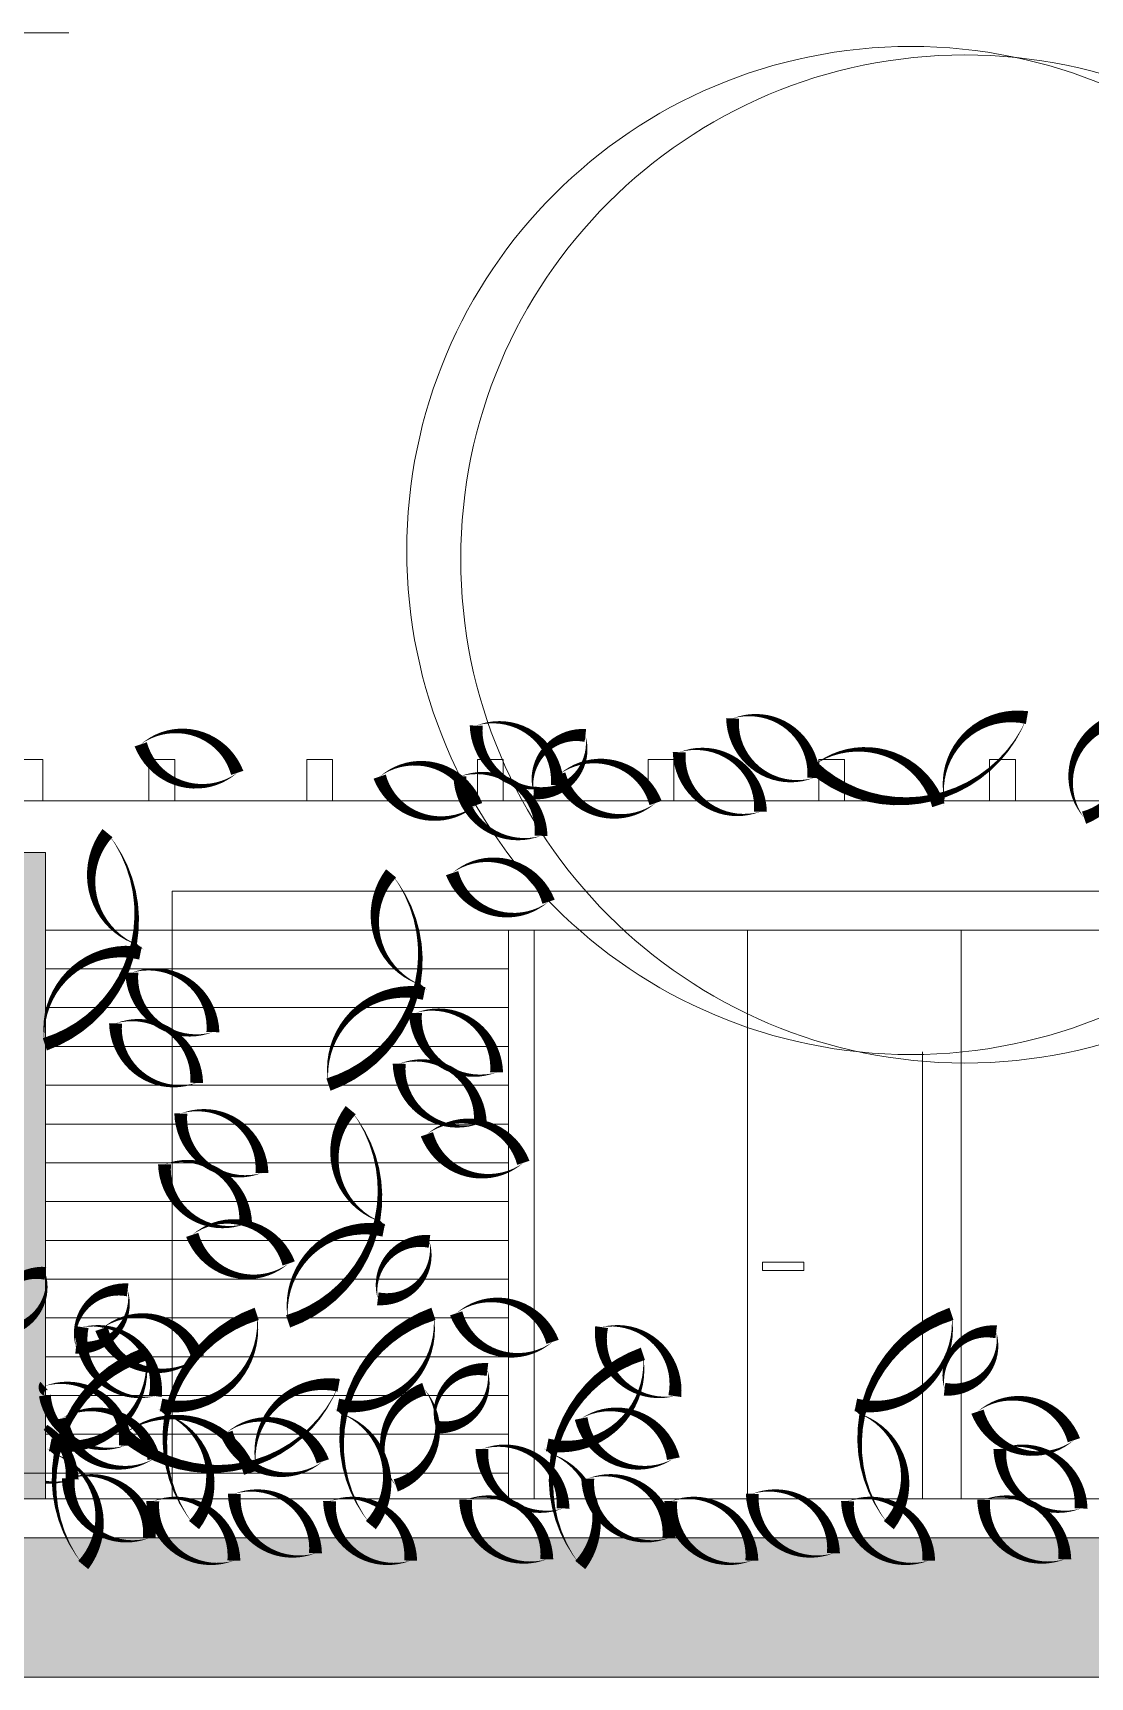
# Model space of a CAD drawing. Header units: metres. Extents: x -686 to 211, y -481 to 125.
# Drawn here: x -620.91 to -616.83, y -342.67 to -336.31 of the extents above; entities that cross this region are included whole.
import ezdxf

# ---------------------------------------------------------------- set-up
doc = ezdxf.new("R2010")
doc.units = ezdxf.units.M
doc.layers.add('FLOATINGWINDOWS', color=2, linetype='Continuous', plot=False)
for name, color, linetype in [('SRAFA', 251, 'Continuous'), ('SRAFY', 3, 'Continuous'), ('srafy sklo', 252, 'Continuous'), ('stávající stromy', 86, 'Continuous'), ('zariz.predmety', 203, 'Continuous'), ('ZDIVO', 1, 'Continuous')]:
    doc.layers.add(name, color=color, linetype=linetype)

msp = doc.modelspace()

# ---------------------------------------------------------------- hatches: boundary and pattern name
at = {"layer": 'SRAFA', "linetype": 'Continuous'}
msp.add_hatch(color=256, dxfattribs=at).paths.add_polyline_path([(-657.7852, -342.1348), (-558.4746, -342.1348), (-558.4746, -342.6739), (-657.7852, -342.6739)])
at = {"layer": 'srafy sklo', "linetype": 'Continuous', "lineweight": 0}
msp.add_hatch(color=256, dxfattribs=at).paths.add_polyline_path([(-620.8646, -339.4848), (-621.0846, -339.4848), (-621.0846, -341.9848), (-620.8646, -341.9848), (-620.8646, -341.5999, -0.016056), (-620.8671, -341.5848, -0.472772), (-620.8691, -341.5485, -0.004975), (-620.8646, -341.5471), (-620.8646, -340.2259, -0.001196), (-620.867, -340.2266, -0.086513), (-620.8646, -340.1196)])

# ---------------------------------------------------------------- linework, layer by layer
at = {"color": 251, "linetype": 'Continuous', "lineweight": 0}
for p, q in [((-619.0746, -339.7848), (-620.8646, -339.7848)), ((-615.5746, -339.7848), (-619.0746, -339.7848)), ((-619.0746, -341.9848), (-619.0746, -339.7848)), ((-618.9746, -341.9848), (-618.9746, -339.7848)), ((-618.1496, -341.9848), (-618.1496, -339.7848)), ((-617.3246, -341.9848), (-617.3246, -339.7848)), ((-619.0746, -339.9348), (-620.8646, -339.9348)), ((-619.0746, -339.9348), (-620.8646, -339.9348)), ((-619.0746, -340.0848), (-620.8646, -340.0848)), ((-619.0746, -340.2348), (-620.8646, -340.2348)), ((-619.0746, -340.3848), (-620.8646, -340.3848)), ((-619.0746, -340.3848), (-620.8646, -340.3848)), ((-619.0746, -340.5348), (-620.8646, -340.5348)), ((-619.0746, -340.6848), (-620.8646, -340.6848)), ((-619.0746, -340.8348), (-620.8646, -340.8348)), ((-619.0746, -340.8348), (-620.8646, -340.8348)), ((-619.0746, -340.9848), (-620.8646, -340.9848)), ((-619.0746, -341.1348), (-620.8646, -341.1348)), ((-619.0746, -341.2848), (-620.8646, -341.2848)), ((-619.0746, -341.2848), (-620.8646, -341.2848)), ((-619.0746, -341.4348), (-620.8646, -341.4348)), ((-619.0746, -341.5848), (-620.8671, -341.5848)), ((-619.0746, -341.7348), (-620.8646, -341.7348)), ((-619.0746, -341.7348), (-620.8646, -341.7348)), ((-619.0746, -341.8848), (-620.8646, -341.8848))]:
    msp.add_line(p, q, dxfattribs=at)
msp.add_lwpolyline([(-618.0917, -341.0685), (-617.9326, -341.0685), (-617.9326, -341.1013), (-618.0917, -341.1013)], close=True, dxfattribs=at)
at = {"layer": 'FLOATINGWINDOWS', "linetype": 'Continuous', "lineweight": 0}
for p, q in [((-620.7746, -336.3148), (-628.5229, -336.3148)), ((-620.7746, -341.8848), (-628.5229, -341.8848))]:
    msp.add_line(p, q, dxfattribs=at)
at = {"layer": 'SRAFA', "linetype": 'Continuous', "lineweight": 0}
msp.add_lwpolyline([(-657.7852, -342.1348), (-558.4746, -342.1348), (-558.4746, -342.6739), (-657.7852, -342.6739)], close=True, dxfattribs=at)
at = {"layer": 'SRAFY', "color": 251, "linetype": 'Continuous', "lineweight": 0}
for p, q in [((-614.4746, -339.2848), (-620.9746, -339.2848)), ((-620.3746, -341.9848), (-620.3746, -339.6348)), ((-615.4746, -339.6348), (-620.3746, -339.6348))]:
    msp.add_line(p, q, dxfattribs=at)
at = {"layer": 'SRAFY', "linetype": 'Continuous', "lineweight": 0}
for p in [(-621.0846, -339.4848), (-620.8646, -341.9848)]:
    msp.add_line(p, (-620.8646, -339.4848), dxfattribs=at)
at = {"layer": 'SRAFY', "color": 251, "linetype": 'Continuous', "lineweight": 0}
for points in [[(-620.9746, -339.1248), (-620.8746, -339.1248), (-620.8746, -339.2848), (-620.9746, -339.2848)], [(-620.9746, -339.1248), (-620.8746, -339.1248), (-620.8746, -339.2848), (-620.9746, -339.2848)], [(-620.9746, -339.1248), (-620.8746, -339.1248), (-620.8746, -339.2848), (-620.9746, -339.2848)], [(-620.4646, -339.1248), (-620.3646, -339.1248), (-620.3646, -339.2848), (-620.4646, -339.2848)], [(-619.8546, -339.1248), (-619.7546, -339.1248), (-619.7546, -339.2848), (-619.8546, -339.2848)], [(-619.1946, -339.1248), (-619.0946, -339.1248), (-619.0946, -339.2848), (-619.1946, -339.2848)], [(-618.5346, -339.1248), (-618.4346, -339.1248), (-618.4346, -339.2848), (-618.5346, -339.2848)], [(-617.8746, -339.1248), (-617.7746, -339.1248), (-617.7746, -339.2848), (-617.8746, -339.2848)], [(-617.2146, -339.1248), (-617.1146, -339.1248), (-617.1146, -339.2848), (-617.2146, -339.2848)]]:
    msp.add_lwpolyline(points, close=True, dxfattribs=at)
at = {"layer": 'stávající stromy', "linetype": 'Continuous', "lineweight": 0}
msp.add_line((-617.4731, -340.2557), (-617.4731, -341.9848), dxfattribs=at)
for points in [[(-620.8646, -341.1121, 0, 0, -0.520567), (-620.8646, -341.1121, 0, 0.05, -0.520567), (-621.0643, -341.3343, 0, 0.05, -0.520567), (-620.8646, -341.1121, 0.05, 0.05, 0)], [(-620.7228, -341.3203, 0, 0, -0.520567), (-620.7228, -341.3203, 0, 0.05, -0.520567), (-620.4397, -341.587, 0, 0.05, -0.520567), (-620.7228, -341.3203, 0.05, 0.05, 0)], [(-620.0479, -341.269, 0, 0, -0.520567), (-620.0479, -341.269, 0, 0.05, -0.520567), (-620.4177, -341.6215, 0, 0.05, -0.520567), (-620.4101, -341.6523, 0, 0.05, -0.520567), (-620.29, -342.086, 0, 0.05, -0.520567), (-620.0479, -341.269, 0.05, 0.05, 0)], [(-619.3644, -341.269, 0, 0, -0.520567), (-619.3644, -341.269, 0, 0.05, -0.520567), (-619.7341, -341.6215, 0, 0.05, -0.520567), (-619.7266, -341.6523, 0, 0.05, -0.520567), (-619.6064, -342.086, 0, 0.05, -0.520567), (-619.3644, -341.269, 0.05, 0.05, 0)], [(-618.7144, -341.3203, 0, 0, -0.520567), (-618.7144, -341.3203, 0, 0.05, -0.520567), (-618.4313, -341.587, 0, 0.05, -0.520567), (-618.7144, -341.3203, 0.05, 0.05, 0)], [(-617.3616, -341.269, 0, 0, -0.520567), (-617.3616, -341.269, 0, 0.05, -0.520567), (-617.7314, -341.6215, 0, 0.05, -0.520567), (-617.7238, -341.6523, 0, 0.05, -0.520567), (-617.6037, -342.086, 0, 0.05, -0.520567), (-617.3616, -341.269, 0.05, 0.05, 0)], [(-617.1886, -341.3383, 0, 0, -0.520567), (-617.1886, -341.3383, 0, 0.05, -0.520567), (-617.3883, -341.5606, 0, 0.05, -0.520567), (-617.1886, -341.3383, 0.05, 0.05, 0)], [(-620.4764, -341.4235, 0, 0, -0.520567), (-620.4764, -341.4235, 0, 0.05, -0.520567), (-620.8461, -341.776, 0, 0.05, -0.520567), (-620.8385, -341.8068, 0, 0.05, -0.520567), (-620.7184, -342.2405, 0, 0.05, -0.520567), (-620.4764, -341.4235, 0.05, 0.05, 0)], [(-618.5547, -341.4235, 0, 0, -0.520567), (-618.5547, -341.4235, 0, 0.05, -0.520567), (-618.9245, -341.776, 0, 0.05, -0.520567), (-618.9169, -341.8068, 0, 0.05, -0.520567), (-618.7968, -342.2405, 0, 0.05, -0.520567), (-618.5547, -341.4235, 0.05, 0.05, 0)], [(-616.8882, -341.7576, 0, 0, -0.520567), (-616.8882, -341.7576, 0, 0.05, -0.520567), (-617.2612, -341.6472, 0, 0.05, -0.520567), (-616.8882, -341.7576, 0.05, 0.05, 0)], [(-620.8019, -341.6736, 0, 0, -0.520567), (-620.8019, -341.6736, 0, 0.05, -0.520567), (-620.4453, -341.8291, 0, 0.05, -0.520567), (-620.8019, -341.6736, 0.05, 0.05, 0)], [(-619.7922, -341.8394, 0, 0, -0.520567), (-619.7922, -341.8394, 0, 0.05, -0.520567), (-620.1651, -341.7289, 0, 0.05, -0.520567), (-619.7922, -341.8394, 0.05, 0.05, 0)], [(-618.7934, -341.6736, 0, 0, -0.520567), (-618.7934, -341.6736, 0, 0.05, -0.520567), (-618.4369, -341.8291, 0, 0.05, -0.520567), (-618.7934, -341.6736, 0.05, 0.05, 0)], [(-618.8633, -342.0216, 0, 0, -0.520567), (-618.8633, -342.0216, 0, 0.05, -0.520567), (-619.177, -341.7917, 0, 0.05, -0.520567), (-618.8633, -342.0216, 0.05, 0.05, 0)], [(-616.8605, -342.0216, 0, 0, -0.520567), (-616.8605, -342.0216, 0, 0.05, -0.520567), (-617.1743, -341.7917, 0, 0.05, -0.520567), (-616.8605, -342.0216, 0.05, 0.05, 0)], [(-620.4626, -342.1359, 0, 0, -0.520567), (-620.4626, -342.1359, 0, 0.05, -0.520567), (-620.7763, -341.9059, 0, 0.05, -0.520567), (-620.4626, -342.1359, 0.05, 0.05, 0)], [(-618.4541, -342.1359, 0, 0, -0.520567), (-618.4541, -342.1359, 0, 0.05, -0.520567), (-618.7679, -341.9059, 0, 0.05, -0.520567), (-618.4541, -342.1359, 0.05, 0.05, 0)], [(-620.136, -342.2233, 0, 0, -0.520567), (-620.136, -342.2233, 0, 0.05, -0.520567), (-620.4498, -341.9933, 0, 0.05, -0.520567), (-620.136, -342.2233, 0.05, 0.05, 0)], [(-619.8205, -342.1948, 0, 0, -0.520567), (-619.8205, -342.1948, 0, 0.05, -0.520567), (-620.1343, -341.9649, 0, 0.05, -0.520567), (-619.8205, -342.1948, 0.05, 0.05, 0)], [(-619.4525, -342.2233, 0, 0, -0.520567), (-619.4525, -342.2233, 0, 0.05, -0.520567), (-619.7662, -341.9933, 0, 0.05, -0.520567), (-619.4525, -342.2233, 0.05, 0.05, 0)], [(-618.9262, -342.2181, 0, 0, -0.520567), (-618.9262, -342.2181, 0, 0.05, -0.520567), (-619.24, -341.9882, 0, 0.05, -0.520567), (-618.9262, -342.2181, 0.05, 0.05, 0)], [(-618.1333, -342.2233, 0, 0, -0.520567), (-618.1333, -342.2233, 0, 0.05, -0.520567), (-618.447, -341.9933, 0, 0.05, -0.520567), (-618.1333, -342.2233, 0.05, 0.05, 0)], [(-617.8178, -342.1948, 0, 0, -0.520567), (-617.8178, -342.1948, 0, 0.05, -0.520567), (-618.1315, -341.9649, 0, 0.05, -0.520567), (-617.8178, -342.1948, 0.05, 0.05, 0)], [(-617.4497, -342.2233, 0, 0, -0.520567), (-617.4497, -342.2233, 0, 0.05, -0.520567), (-617.7635, -341.9933, 0, 0.05, -0.520567), (-617.4497, -342.2233, 0.05, 0.05, 0)], [(-616.9235, -342.2181, 0, 0, -0.520567), (-616.9235, -342.2181, 0, 0.05, -0.520567), (-617.2372, -341.9882, 0, 0.05, -0.520567), (-616.9235, -342.2181, 0.05, 0.05, 0)]]:
    msp.add_lwpolyline(points, format="xyseb", close=True, dxfattribs=at)
for centre in [(-617.5183, -338.3167), (-617.3097, -338.3496)]:
    msp.add_circle(centre, 1.9493, dxfattribs=at)
at = {"layer": 'zariz.predmety', "color": 251, "linetype": 'Continuous', "ltscale": 0.001}
for points in [[(-618.2079, -338.9662, 0, 0, -0.520567), (-618.2079, -338.9662, 0, 0.05, -0.520567), (-617.8942, -339.1961, 0, 0.05, -0.520567), (-618.2079, -338.9662, 0.05, 0.05, 0)], [(-617.9004, -339.1518, 0, 0, -0.520567), (-617.9004, -339.1518, 0, 0.05, -0.520567), (-617.4121, -339.3016, 0, 0.05, -0.520567), (-617.389, -339.28, 0, 0.05, -0.520567), (-617.0696, -338.9629, 0, 0.05, -0.520567), (-617.9004, -339.1518, 0.05, 0.05, 0)], [(-620.4962, -339.0663, 0, 0, -0.520567), (-620.4962, -339.0663, 0, 0.05, -0.520567), (-620.1232, -339.1767, 0, 0.05, -0.520567), (-620.4962, -339.0663, 0.05, 0.05, 0)], [(-619.1992, -338.9938, 0, 0, -0.520567), (-619.1992, -338.9938, 0, 0.05, -0.520567), (-618.8855, -339.2237, 0, 0.05, -0.520567), (-619.1992, -338.9938, 0.05, 0.05, 0)], [(-616.849, -339.3502, 0, 0, -0.520567), (-616.849, -339.3502, 0, 0.05, -0.520567), (-616.7385, -338.9773, 0, 0.05, -0.520567), (-616.849, -339.3502, 0.05, 0.05, 0)], [(-618.9767, -339.2542, 0, 0, -0.520567), (-618.9767, -339.2542, 0, 0.05, -0.520567), (-618.777, -339.0319, 0, 0.05, -0.520567), (-618.9767, -339.2542, 0.05, 0.05, 0)], [(-618.4141, -339.0968, 0, 0, -0.520567), (-618.4141, -339.0968, 0, 0.05, -0.520567), (-618.1003, -339.3267, 0, 0.05, -0.520567), (-618.4141, -339.0968, 0.05, 0.05, 0)], [(-619.5725, -339.1913, 0, 0, -0.520567), (-619.5725, -339.1913, 0, 0.05, -0.520567), (-619.1995, -339.3017, 0, 0.05, -0.520567), (-619.5725, -339.1913, 0.05, 0.05, 0)], [(-618.8783, -339.1828, 0, 0, -0.520567), (-618.8783, -339.1828, 0, 0.05, -0.520567), (-618.5054, -339.2933, 0, 0.05, -0.520567), (-618.8783, -339.1828, 0.05, 0.05, 0)], [(-619.2622, -339.1902, 0, 0, -0.520567), (-619.2622, -339.1902, 0, 0.05, -0.520567), (-618.9484, -339.4202, 0, 0.05, -0.520567), (-619.2622, -339.1902, 0.05, 0.05, 0)], [(-620.867, -340.2266, 0, 0, -0.520567), (-620.867, -340.2266, 0, 0.05, -0.520567), (-620.4972, -339.8742, 0, 0.05, -0.520567), (-620.5048, -339.8434, 0, 0.05, -0.520567), (-620.6249, -339.4097, 0, 0.05, -0.520567), (-620.867, -340.2266, 0.05, 0.05, 0)], [(-619.2923, -339.5646, 0, 0, -0.520567), (-619.2923, -339.5646, 0, 0.05, -0.520567), (-618.9194, -339.6751, 0, 0.05, -0.520567), (-619.2923, -339.5646, 0.05, 0.05, 0)], [(-619.7703, -340.3824, 0, 0, -0.520567), (-619.7703, -340.3824, 0, 0.05, -0.520567), (-619.4005, -340.0299, 0, 0.05, -0.520567), (-619.4081, -339.9992, 0, 0.05, -0.520567), (-619.5282, -339.5654, 0, 0.05, -0.520567), (-619.7703, -340.3824, 0.05, 0.05, 0)], [(-620.5308, -339.9494, 0, 0, -0.520567), (-620.5308, -339.9494, 0, 0.05, -0.520567), (-620.2171, -340.1793, 0, 0.05, -0.520567), (-620.5308, -339.9494, 0.05, 0.05, 0)], [(-619.4341, -340.1051, 0, 0, -0.520567), (-619.4341, -340.1051, 0, 0.05, -0.520567), (-619.1203, -340.335, 0, 0.05, -0.520567), (-619.4341, -340.1051, 0.05, 0.05, 0)], [(-620.5937, -340.1458, 0, 0, -0.520567), (-620.5937, -340.1458, 0, 0.05, -0.520567), (-620.28, -340.3758, 0, 0.05, -0.520567), (-620.5937, -340.1458, 0.05, 0.05, 0)], [(-619.497, -340.3016, 0, 0, -0.520567), (-619.497, -340.3016, 0, 0.05, -0.520567), (-619.1833, -340.5315, 0, 0.05, -0.520567), (-619.497, -340.3016, 0.05, 0.05, 0)], [(-620.3414, -340.4942, 0, 0, -0.520567), (-620.3414, -340.4942, 0, 0.05, -0.520567), (-620.0276, -340.7241, 0, 0.05, -0.520567), (-620.3414, -340.4942, 0.05, 0.05, 0)], [(-619.9264, -341.2981, 0, 0, -0.520567), (-619.9264, -341.2981, 0, 0.05, -0.520567), (-619.5567, -340.9456, 0, 0.05, -0.520567), (-619.5642, -340.9148, 0, 0.05, -0.520567), (-619.6844, -340.4811, 0, 0.05, -0.520567), (-619.9264, -341.2981, 0.05, 0.05, 0)], [(-619.3898, -340.5744, 0, 0, -0.520567), (-619.3898, -340.5744, 0, 0.05, -0.520567), (-619.0168, -340.6849, 0, 0.05, -0.520567), (-619.3898, -340.5744, 0.05, 0.05, 0)], [(-620.4043, -340.6907, 0, 0, -0.520567), (-620.4043, -340.6907, 0, 0.05, -0.520567), (-620.0906, -340.9206, 0, 0.05, -0.520567), (-620.4043, -340.6907, 0.05, 0.05, 0)], [(-620.2971, -340.9635, 0, 0, -0.520567), (-620.2971, -340.9635, 0, 0.05, -0.520567), (-619.9241, -341.074, 0, 0.05, -0.520567), (-620.2971, -340.9635, 0.05, 0.05, 0)], [(-619.5795, -341.2108, 0, 0, -0.520567), (-619.5795, -341.2108, 0, 0.05, -0.520567), (-619.3798, -340.9885, 0, 0.05, -0.520567), (-619.5795, -341.2108, 0.05, 0.05, 0)], [(-620.7465, -341.3986, 0, 0, -0.520567), (-620.7465, -341.3986, 0, 0.05, -0.520567), (-620.5468, -341.1763, 0, 0.05, -0.520567), (-620.7465, -341.3986, 0.05, 0.05, 0)], [(-619.2767, -341.267, 0, 0, -0.520567), (-619.2767, -341.267, 0, 0.05, -0.520567), (-618.9037, -341.3774, 0, 0.05, -0.520567), (-619.2767, -341.267, 0.05, 0.05, 0)], [(-620.6482, -341.3272, 0, 0, -0.520567), (-620.6482, -341.3272, 0, 0.05, -0.520567), (-620.2752, -341.4376, 0, 0.05, -0.520567), (-620.6482, -341.3272, 0.05, 0.05, 0)], [(-619.3554, -341.7065, 0, 0, -0.520567), (-619.3554, -341.7065, 0, 0.05, -0.520567), (-619.1556, -341.4842, 0, 0.05, -0.520567), (-619.3554, -341.7065, 0.05, 0.05, 0)], [(-620.8691, -341.5485, 0, 0, 0), (-620.8691, -341.5485, 0, 0.05, -0.520567), (-620.5554, -341.7785, 0, 0.046, -0.472772), (-620.8671, -341.5848, 0, 0.046, -0.472772)], [(-620.5616, -341.7342, 0, 0, -0.520567), (-620.5616, -341.7342, 0, 0.05, -0.520567), (-620.0733, -341.884, 0, 0.05, -0.520567), (-620.0502, -341.8623, 0, 0.05, -0.520567), (-619.7308, -341.5452, 0, 0.05, -0.520567), (-620.5616, -341.7342, 0.05, 0.05, 0)], [(-619.5102, -341.9326, 0, 0, -0.520567), (-619.5102, -341.9326, 0, 0.05, -0.520567), (-619.3998, -341.5596, 0, 0.05, -0.520567), (-619.5102, -341.9326, 0.05, 0.05, 0)]]:
    msp.add_lwpolyline(points, format="xyseb", close=True, dxfattribs=at)
msp.add_lwpolyline([(-620.8646, -341.7082, 0.0242, 0.05, -0.252995), (-620.7616, -341.9091, 0, 0.0115, -0.11049), (-620.8646, -341.9202, 0, 0.0115, -0.11049)], format="xyseb", dxfattribs=at)
msp.add_lwpolyline([(-620.8646, -341.7082, 0.0242, 0.05, -0.252995), (-620.7616, -341.9091, 0, 0.0115, -0.11049), (-620.8646, -341.9202, 0, 0.0115, -0.11049)], format="xyseb", dxfattribs=at)
at = {"layer": 'ZDIVO', "linetype": 'Continuous', "lineweight": 0}
for p, q in [((-570.9746, -341.9848), (-657.7852, -341.9848)), ((-608.4746, -341.9848), (-620.8646, -341.9848))]:
    msp.add_line(p, q, dxfattribs=at)

doc.saveas('drawing.dxf')
